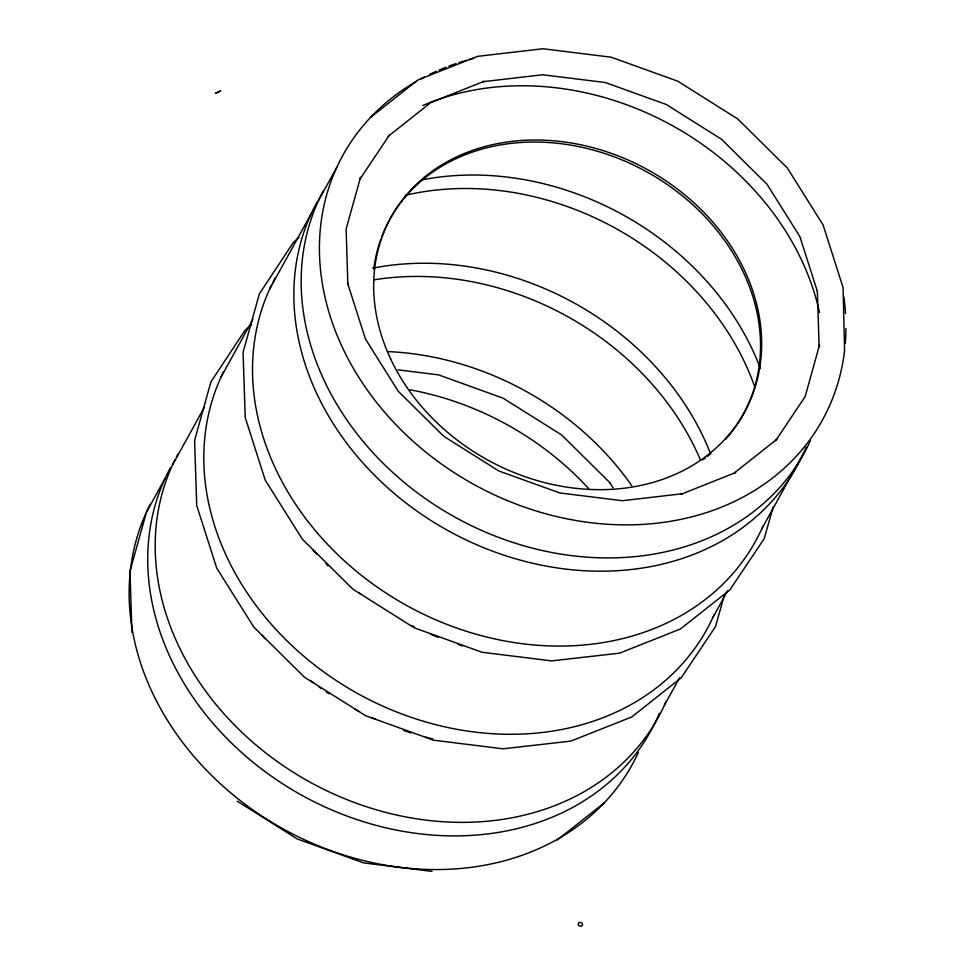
<?xml version="1.0" encoding="UTF-8"?>
<svg xmlns="http://www.w3.org/2000/svg" width="975" height="975" viewBox="0 0 975 975"><rect width="100%" height="100%" fill="white"/><g stroke="black" fill="none" stroke-linecap="round" stroke-linejoin="round"><path stroke-width="1.46" d="M145.872 514.178L129.992 571.131L131.93 632.385M724.535 594.653L715.467 626.693L681.123 677.905L631.739 716.942L570.911 741.098L503.051 748.812L433.448 740.171L365.698 715.747L304.432 677.186L253.829 627.12L216.755 568.181L196.743 505.598L194.598 440.359L210.892 381.944L244.896 330.513L251.647 324.687M773.297 506.598L764.205 538.663L729.836 589.936L680.404 629.009L619.527 653.177L551.631 660.892L482.003 652.251L414.241 627.815L352.962 589.241L302.348 539.175L265.249 480.2L245.237 417.592L243.08 352.268L259.387 293.828L293.402 242.348L299.008 237.437M146.433 512.216L165.019 478.542M172.49 465.014L204.397 407.209M221.106 376.935L252.964 319.239M269.807 288.722L311.147 213.842M318.459 200.57L336.716 167.505M664.438 705.217L679.66 677.625M713.054 617.138L727.533 590.911M761.755 528.925L803.083 454.045M389.5 134.952L359.933 179.181L360.531 177.328L346.113 229.04L347.868 284.639L347.563 283.055L365.467 339.032L398.288 391.316L443.783 436.325L498.859 470.986L559.76 492.948L622.342 500.711L682.329 493.752L680.977 494.301L735.65 472.534L734.017 473.192L776.807 439.335L775.588 440.785L805.155 396.557L819.548 344.931L819.122 346.722L817.355 291.098M370.707 117.28L417.836 79.999L477.64 56.343L543.051 48.75L611.276 57.22L677.686 81.169L737.734 118.962L787.337 168.029L823.119 225.03L843.082 287.637L844.569 350.659A273.89 224.908 28.9 0 1 457.531 474.801A273.89 224.908 28.9 0 1 416.593 81.291M388.184 136.317L430.999 102.448L484.075 81.327L482.674 81.729L542.734 74.77L605.378 82.534L666.339 104.52L721.476 139.23L767.02 184.275L799.878 236.608L817.33 291.22M557.237 840.048L604.366 802.754M220.691 90.785L215.512 93.356M215.438 93.466L220.021 91.199M397.958 369.842L438.653 374.888L503.1 398.19L561.6 434.923L610.313 483.112L609.826 482.625L613.056 487.78M431.949 871.394L363.712 862.924L297.29 838.975L237.23 801.17M638.369 752.42A273.89 224.908 28.9 0 1 293.646 834.49A273.89 224.908 28.9 0 1 150.382 504.124M659.368 713.261A273.89 224.908 28.9 0 1 313.852 801.633A273.89 224.908 28.9 0 1 170.381 467.793M666.254 701.11A273.89 224.908 28.9 0 1 323.785 789.323A273.89 224.908 28.9 0 1 175.073 459.603M176.438 456.922A273.89 224.908 28.9 0 1 177.852 454.253M432.803 738.953A273.89 224.908 28.9 0 1 425.575 737.124M411.109 732.92A273.89 224.908 28.9 0 1 403.882 730.543M375.533 719.343A273.89 224.908 28.9 0 1 371.402 717.442M359.19 711.445A273.89 224.908 28.9 0 1 355.144 709.325M328.843 693.688A273.89 224.908 28.9 0 1 326.296 691.994M321.25 688.533A273.89 224.908 28.9 0 1 318.764 686.778M313.852 683.207A273.89 224.908 28.9 0 1 310.233 680.477M265.042 638.625A273.89 224.908 28.9 0 1 262.117 635.286M714.285 614.408A273.89 224.908 28.9 0 1 371.597 700.842A273.89 224.908 28.9 0 1 223.689 371.524M462.54 645.877A273.89 224.908 28.9 0 1 458.201 644.512M438.116 637.321A273.89 224.908 28.9 0 1 431.06 634.432M414.497 626.901A273.89 224.908 28.9 0 1 411.779 625.56M361.189 594.36A273.89 224.908 28.9 0 1 358.776 592.532M328.039 565.89A273.89 224.908 28.9 0 1 325.906 563.769M316.582 554.007A273.89 224.908 28.9 0 1 312.609 549.571M762.974 526.195A273.89 224.908 28.9 0 1 421.102 613.031A273.89 224.908 28.9 0 1 271.733 284.663M273.073 281.97A273.89 224.908 28.9 0 1 275.169 277.96M806.081 447.159A273.89 224.908 28.9 0 1 459.968 536.92A273.89 224.908 28.9 0 1 317.228 201.764M810.408 440.773A273.89 224.908 28.9 0 1 464.868 522.429A273.89 224.908 28.9 0 1 323.115 191.149M420.408 79.158A273.89 224.908 28.9 0 1 424.296 77.086M429.585 74.429A273.89 224.908 28.9 0 1 436.349 71.272M439.103 70.078A273.89 224.908 28.9 0 1 446.087 67.214M448.914 66.129A273.89 224.908 28.9 0 1 456.081 63.57M458.981 62.619A273.89 224.908 28.9 0 1 466.282 60.377M469.219 59.548A273.89 224.908 28.9 0 1 473.643 58.378M843.826 296.827A273.89 224.908 28.9 0 1 845.532 313.462M845.947 328.538A273.89 224.908 28.9 0 1 845.301 343.383M710.982 453.497A201.813 165.713 28.9 0 1 707.521 456.312M705.157 458.14A201.813 165.713 28.9 0 1 702.756 459.932M373.766 268.905A201.813 165.713 28.9 0 1 380.798 239.436M381.847 236.62A201.813 165.713 28.9 0 1 652.58 175.171A201.813 165.713 28.9 0 1 725.717 439.152M422.736 105.556A269.892 221.63 28.9 0 1 819.5 312.548M422.845 179.692A269.892 221.63 28.9 0 1 760.342 368.379M405.21 195.341A269.892 221.63 28.9 0 1 755.003 387.636M372.669 268.186A269.892 221.63 28.9 0 1 709.983 452.29M374.29 279.788A269.892 221.63 28.9 0 1 700.355 459.786M387.758 351.585A269.892 221.63 28.9 0 1 631.751 485.672M410.048 389.793A269.892 221.63 28.9 0 1 588.62 488.572M578.407 924.787A2.255 1.853 28.9 0 0 582.148 925.689A2.255 1.853 28.9 0 0 580.612 922.399A2.255 1.853 28.9 0 0 578.407 924.787M390.597 358.873A201.813 165.713 28.9 0 0 724.827 439.347A201.813 165.713 28.9 0 0 587.547 146.311A201.813 165.713 28.9 0 0 390.597 358.873"/></g></svg>
